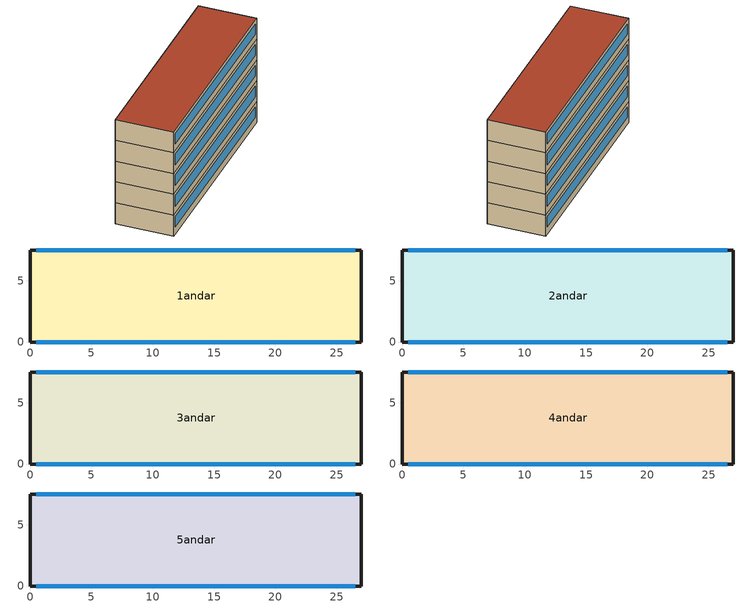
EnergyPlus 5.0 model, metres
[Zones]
1andar
 floor ground (Exterior Floor): 27,7.5 27,0 0,0 0,7.5 z1
 wall outside (Exterior Wall): 27,7.5 0,7.5 0,0 27,0 27,7.5 z1:3.95
 window (janela): 0.5,0 26.5,0 / 26.5,7.5 0.5,7.5 z2:3.45
2andar
 floor to 1andar (Interior Floor): 27,7.5 27,0 0,0 0,7.5 z3.95
 wall outside (Exterior Wall): 27,0 27,7.5 0,7.5 0,0 27,0 z3.95:6.9
 window (janela): 0.5,0 26.5,0 / 26.5,7.5 0.5,7.5 z4.95:6.4
3andar
 floor to 2andar (Interior Floor): 27,7.5 27,0 0,0 0,7.5 z6.9
 wall outside (Exterior Wall): 27,0 27,7.5 0,7.5 0,0 27,0 z6.9:9.85
 window (janela): 0.5,0 26.5,0 / 26.5,7.5 0.5,7.5 z7.9:9.35
4andar
 floor to 3andar (Interior Floor): 27,7.5 27,0 0,0 0,7.5 z9.85
 wall outside (Exterior Wall): 27,0 27,7.5 0,7.5 0,0 27,0 z9.85:12.8
 window (janela): 0.5,0 26.5,0 / 26.5,7.5 0.5,7.5 z10.85:12.3
5andar
 floor to 4andar (Interior Floor): 27,7.5 27,0 0,0 0,7.5 z12.8
 wall outside (Exterior Wall): 27,0 27,7.5 0,7.5 0,0 27,0 z12.8:15.75
 window (janela): 0.5,0 26.5,0 / 26.5,7.5 0.5,7.5 z13.8:15.25
 roof outside (Exterior Roof): 0,7.5 0,0 27,0 27,7.5 z15.75
[Building]
Belo Horizonte: North Axis {deg}=0; Terrain=City; Loads Convergence Tolerance Value=0.04; Temperature Convergence Tolerance Value {deltaC}=0.4; Solar Distribution=FullInteriorAndExterior; Maximum Number of Warmup Days=25
[Site:Location]
Belo Horizonte: Latitude {deg}=-19.55; Longitude {deg}=-43.57; Time Zone {hr}=-3; Elevation {m}=785
[Material] Roughness=Rough; Thickness {m}=0.1; Thermal Absorptance=0.9
Name | Conductivity {W/m-K} | Density {kg/m3} | Specific Heat {J/kg-K} | Solar Absorptance | Visible Absorptance
Laje mista | 1.75 | 2200 | 1000 | 0.25 | 0.25
tijolo | 0.749 | 1900 | 920 | 0.5 | 0.5
[WindowMaterial:Glazing]
Clear 3mm: Optical Data Type=SpectralAverage; Thickness {m}=0.003; Solar Transmittance at Normal Incidence=0.837; Front Side Solar Reflectance at Normal Incidence=0.075; Back Side Solar Reflectance at Normal Incidence=0.075; Visible Transmittance at Normal Incidence=0.898; Front Side Visible Reflectance at Normal Incidence=0.081; Back Side Visible Reflectance at Normal Incidence=0.081; Infrared Transmittance at Normal Incidence=0; Front Side Infrared Hemispherical Emissivity=0.84; Back Side Infrared Hemispherical Emissivity=0.84; Conductivity {W/m-K}=0.9
[Construction]
Exterior Floor; Exterior Roof; Interior Floor: Laje mista
Exterior Wall: tijolo
janela: Clear 3mm
[Zone] Multiplier=1
1andar; 2andar; 3andar; 4andar; 5andar
